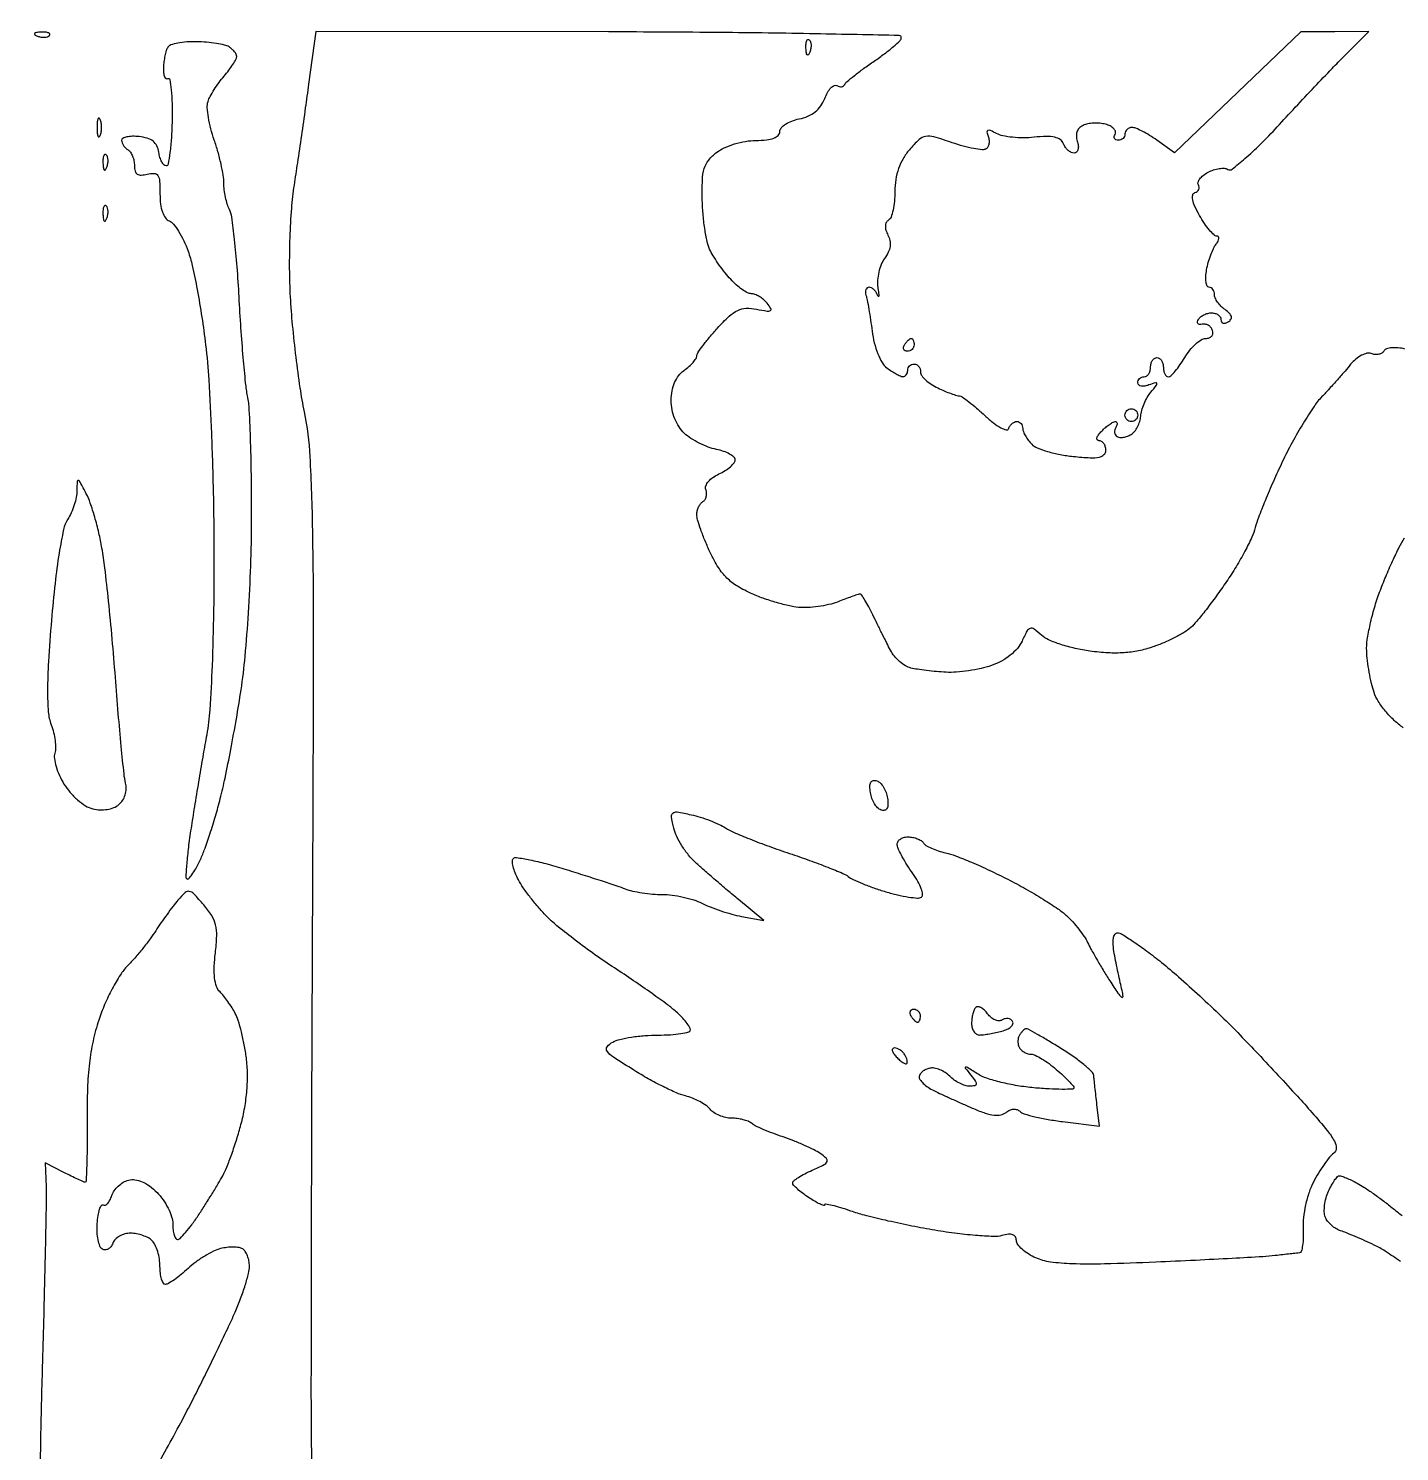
# Model space of a CAD drawing. Extents: x 0 to 102, y 0 to 135.
# Drawn here: x 26.6 to 44.75, y 116.57 to 135.4 of the extents above; entities that cross this region are included whole.
import ezdxf

# ---------------------------------------------------------------- set-up
doc = ezdxf.new("R2010")
doc.units = 0
doc.header["$MEASUREMENT"] = 0

msp = doc.modelspace()

# ---------------------------------------------------------------- linework, layer by layer
for points in [[(30.835569, 68.0607, 0.000004), (30.856286, 64.932268, 0.000002), (30.883525, 60.825814, 0.000002), (30.912326, 56.488502, 0.000002), (30.938318, 52.5789, -0.000116)], [(44.819201, 131.158842, 0.036829), (44.729529, 131.174446, 0.047231), (44.64581, 131.174803, 0.055072), (44.579284, 131.161306, 0.178621), (44.544375, 131.134005, -0.121785), (44.516215, 131.106433, -0.081504), (44.473975, 131.090059, -0.073731), (44.424437, 131.087084, -0.069911), (44.375201, 131.098447, 0.14977), (44.31851, 131.102369, 0.063143), (44.246151, 131.075597, 0.054632), (44.170402, 131.024918, 0.046758), (44.10296, 130.956546, -0.007284), (44.028171, 130.867693, -0.003301), (43.927789, 130.753436, -0.003267), (43.820293, 130.634274, -0.00447), (43.72185, 130.528487, 0.041008), (43.614486, 130.394745, 0.012398), (43.473923, 130.175283, 0.01233), (43.327927, 129.920416, 0.013119), (43.197804, 129.663813, 0.006461), (43.079922, 129.406881, 0.006778), (42.97064, 129.15103, 0.006531), (42.882237, 128.927792, 0.029812), (42.840417, 128.794669, -0.048025), (42.7961, 128.669689, -0.013375), (42.70313, 128.483673, -0.013369), (42.586068, 128.277773, -0.013666), (42.458986, 128.079957, -0.007653), (42.325229, 127.890069, -0.008096), (42.188159, 127.707941, -0.007793), (42.065186, 127.554917, -0.036163), (41.986723, 127.473157, -0.048052), (41.904481, 127.412225, -0.017036), (41.776348, 127.340965, -0.016727), (41.629436, 127.271797, -0.018902), (41.484031, 127.215605, -0.032421), (41.294721, 127.163995, -0.033816), (41.102976, 127.138199, -0.030707), (40.893884, 127.13721, -0.019556), (40.651622, 127.160483, -0.022347), (40.455557, 127.196073, -0.022798), (40.264777, 127.248841, -0.023298), (40.103933, 127.309754, -0.081922), (40.011187, 127.369474, 0.022765), (39.91162, 127.451658, 0.236737), (39.860933, 127.460861, 0.200891), (39.81815, 127.426135, 0.01624), (39.752481, 127.293593, -0.070028), (39.690808, 127.196812, -0.047052), (39.59649, 127.105431, -0.044014), (39.478907, 127.027116, -0.042077), (39.347685, 126.969224, -0.028048), (39.209444, 126.930173, -0.017992), (39.045451, 126.899781, -0.018081), (38.882204, 126.881568, -0.032021), (38.7468, 126.880088, -0.009246), (38.621032, 126.889106, -0.00774), (38.487977, 126.903203, -0.007826), (38.366725, 126.91988, -0.021155), (38.2815, 126.936681, -0.076907), (38.20934, 126.966382, -0.042828), (38.132317, 127.02249, -0.041486), (38.062394, 127.094212, -0.052366), (38.011241, 127.17142, -0.003102), (37.963164, 127.265069, -0.001379), (37.90088, 127.389114, -0.001365), (37.835661, 127.520803, -0.001844), (37.777456, 127.64025, 0.009835), (37.724009, 127.745623, 0.015107), (37.673243, 127.834433, 0.009497), (37.628185, 127.904965, 0.250902), (37.609072, 127.9152, 0.080002), (37.585501, 127.911404, 0.004333), (37.51393, 127.88705, 0.006666), (37.429084, 127.85608, 0.004809), (37.335257, 127.81937, -0.034998), (37.224571, 127.783597, -0.020453), (37.087943, 127.755656, -0.020387), (36.948221, 127.7388, -0.032356), (36.827769, 127.737042, -0.039135), (36.698124, 127.75377, -0.016357), (36.526837, 127.795552, -0.016066), (36.345571, 127.85244, -0.020063), (36.181532, 127.917267, -0.031302), (35.98583, 128.018916, -0.05901), (35.845376, 128.127816, -0.058443), (35.733392, 128.267252, -0.030129), (35.626013, 128.463973, -0.011344), (35.557631, 128.618458, -0.013178), (35.499868, 128.768417, -0.012233), (35.457653, 128.897157, -0.07323), (35.4474, 128.966785, -0.058989), (35.453401, 129.017478, -0.050577), (35.471166, 129.068221, -0.053058), (35.497324, 129.111484, -0.092102), (35.528305, 129.139616, 0.112931), (35.556037, 129.166968, 0.081899), (35.573144, 129.206985, 0.076117), (35.577257, 129.253285, 0.075911), (35.567336, 129.29874, -0.184368), (35.567249, 129.348001, -0.083453), (35.600351, 129.404575, -0.065379), (35.660576, 129.460043, -0.046586), (35.740231, 129.505717, 0.031784), (35.822443, 129.549681, 0.040056), (35.891912, 129.600833, 0.044649), (35.940673, 129.651443, 0.17103), (35.955, 129.692101, 0.214854), (35.938125, 129.729559, 0.054054), (35.882167, 129.769191, 0.045406), (35.802, 129.804751, 0.032349), (35.707059, 129.830218, -0.04077), (35.59935, 129.861061, -0.026379), (35.480527, 129.913148, -0.026499), (35.369059, 129.976803, -0.044574), (35.284059, 130.042899, -0.061028), (35.211883, 130.128787, -0.049069), (35.15624, 130.235954, -0.047382), (35.120918, 130.356006, -0.0479), (35.109, 130.480119, -0.043673), (35.119948, 130.605218, -0.057347), (35.152613, 130.715022, -0.06303), (35.205979, 130.806183, -0.072819), (35.2782, 130.8762, 0.024503), (35.342975, 130.927891, 0.030276), (35.397697, 130.982356, 0.03132), (35.436841, 131.032317, 0.151641), (35.4474, 131.066331, -0.149642), (35.459798, 131.106829, -0.011002), (35.527723, 131.202751, -0.014547), (35.616098, 131.31493, -0.010488), (35.720842, 131.435001, -0.019849), (35.875642, 131.592111, -0.075367), (35.988854, 131.670007, -0.104088), (36.099865, 131.697737, -0.058755), (36.238757, 131.686599, 0.008968), (36.378081, 131.661324, 0.169604), (36.421125, 131.668911, 0.430492), (36.427936, 131.695895, 0.031753), (36.377957, 131.764552, 0.042565), (36.330153, 131.813087, 0.039593), (36.273705, 131.854138, 0.042059), (36.21742, 131.882415, 0.095662), (36.170888, 131.8914, -0.120517), (36.120304, 131.903772, -0.031365), (36.048067, 131.947315, -0.030019), (35.969569, 132.008893, -0.026712), (35.895719, 132.08175, -0.017388), (35.822358, 132.168145, -0.012024), (35.745232, 132.270623, -0.01214), (35.67579, 132.372816, -0.024234), (35.626887, 132.457421, -0.062419), (35.589281, 132.560133, -0.017011), (35.556203, 132.730041, -0.01693), (35.531583, 132.926932, -0.016875), (35.520307, 133.125251, -0.014008), (35.521649, 133.395587, -0.064471), (35.546824, 133.549877, -0.098181), (35.604766, 133.659498, -0.058395), (35.710942, 133.7629, -0.058917), (35.811244, 133.822725, -0.031593), (35.946512, 133.87317, -0.030909), (36.093352, 133.907859, -0.041088), (36.22995, 133.919919, 0.024105), (36.370258, 133.927521, 0.063668), (36.468026, 133.950361, 0.106591), (36.52612, 133.987519, 0.199946), (36.5472, 134.038125, -0.183726), (36.565558, 134.086398, -0.06598), (36.622164, 134.135272, -0.054438), (36.704726, 134.177387, -0.041405), (36.802396, 134.205489, 0.050968), (36.919287, 134.241551, 0.068008), (37.01463, 134.298301, 0.071105), (37.088158, 134.376265, 0.06279), (37.140638, 134.474955, -0.036723), (37.178083, 134.555173, -0.061394), (37.222064, 134.615143, -0.089263), (37.265304, 134.647158, -0.258766), (37.301216, 134.645464, 0.076084), (37.332975, 134.631973, 0.100413), (37.364309, 134.630415, 0.117243), (37.390258, 134.640897, 0.13481), (37.407124, 134.661523, -0.113204), (37.434037, 134.697451, -0.007795), (37.532782, 134.778427, -0.010794), (37.655259, 134.871472, -0.007889), (37.79505, 134.969656, 0.011979), (37.932805, 135.068102, 0.017425), (38.048982, 135.161914, 0.01306), (38.138671, 135.24385, 0.203861), (38.1546, 135.281295, 0.408191), (38.127465, 135.308996, 0.000298), (37.016281, 135.331233, 0.002721), (35.765389, 135.348709, 0.001632), (34.279472, 135.356531), (30.404345, 135.364283), (30.308749, 134.664192, -0.001263), (30.265045, 134.350045, -0.000796), (30.212493, 133.983368, -0.000799), (30.159661, 133.622924, -0.001467), (30.115308, 133.3296, 0.019664), (30.08023, 133.022364, 0.010018), (30.059128, 132.634289, 0.009823), (30.053136, 132.225072, 0.012643), (30.064527, 131.8491, 0.009682), (30.092551, 131.475829, 0.006606), (30.138208, 131.052802, 0.00666), (30.193082, 130.64589, 0.01333), (30.249266, 130.3263, -0.036924), (30.324664, 129.735193, -0.009134), (30.358671, 128.757996, -0.004692), (30.370327, 127.124643, -0.000647), (30.35829, 123.7275, 0.000317), (30.348407, 121.376153, 0.000405), (30.342432, 119.209596, 0.000313), (30.340034, 117.392913, 0.003435), (30.344539, 116.6634, -0.000896), (30.352735, 115.934963, -0.000083), (30.369515, 114.12963, -0.000107)], [(44.800106, 126.146042, -0.039517), (44.678921, 126.243339, -0.030458), (44.562769, 126.366922, -0.031238), (44.467998, 126.496613, -0.061903), (44.413251, 126.611424, -0.023236), (44.379107, 126.732512, -0.013242), (44.348606, 126.881523, -0.013204), (44.325797, 127.033464, -0.021259), (44.315325, 127.163945, -0.046733), (44.323432, 127.309032, -0.016831), (44.361068, 127.512524, -0.016524), (44.417533, 127.734047, -0.018851), (44.486417, 127.941685, -0.009609), (44.566904, 128.144824, -0.00855), (44.6582, 128.35285, -0.008613), (44.746739, 128.537133, -0.02603), (44.815581, 128.658164, -0.009476)], [(28.247416, 116.278055, 0.003406), (28.429469, 116.602776, 0.003372), (28.616383, 116.947028, 0.004664), (28.779092, 117.258537, 0.003019), (28.933021, 117.564607, 0.002506), (29.093218, 117.892107, 0.002529), (29.236981, 118.193666, 0.006829), (29.33505, 118.409695, 0.013196), (29.407916, 118.588947, 0.014118), (29.469485, 118.767835, 0.013784), (29.513682, 118.924075, 0.062107), (29.5254, 119.018052, 0.046927), (29.518777, 119.088466, 0.046338), (29.499136, 119.156721, 0.050279), (29.470284, 119.213063, 0.111328), (29.435992, 119.246672, 0.100516), (29.387726, 119.264466, 0.034568), (29.313187, 119.270723, 0.032706), (29.227801, 119.266386, 0.032453), (29.143484, 119.250954, 0.05221), (29.049553, 119.216642, 0.022932), (28.933233, 119.153034, 0.022396), (28.814911, 119.07363, 0.0279), (28.712939, 118.98919, -0.014636), (28.620558, 118.908469, -0.018976), (28.531083, 118.84032, -0.016928), (28.45368, 118.789705, -0.137167), (28.413246, 118.7784, -0.268254), (28.385428, 118.794482, -0.056668), (28.362222, 118.847984, -0.045163), (28.346247, 118.924522, -0.028884), (28.341, 119.01528, 0.038105), (28.33351, 119.113418, 0.034792), (28.311178, 119.212398, 0.036597), (28.278479, 119.298069, 0.087124), (28.23948, 119.35368, 0.072804), (28.187206, 119.392604, 0.038708), (28.113282, 119.425378, 0.037525), (28.030914, 119.447725, 0.047513), (27.952431, 119.4552, 0.06576), (27.87771, 119.44533, 0.061991), (27.806493, 119.416348, 0.066473), (27.749342, 119.373524, 0.107557), (27.716149, 119.322938, -0.071373), (27.690202, 119.276432, -0.101391), (27.654625, 119.245398, -0.123902), (27.615251, 119.234559, -0.144922), (27.577976, 119.244704, -0.165668), (27.545482, 119.284166, -0.040365), (27.52186, 119.366365, -0.037011), (27.508795, 119.470212, -0.029611), (27.509702, 119.583, -0.021276), (27.521428, 119.68938, -0.041152), (27.541313, 119.772583, -0.062911), (27.565439, 119.823497, -0.409947), (27.590432, 119.829205, 0.247803), (27.617896, 119.827342, 0.103264), (27.648965, 119.849704, 0.06857), (27.679127, 119.893396, 0.04001), (27.703211, 119.952437, -0.075943), (27.735326, 120.017432, -0.052655), (27.789194, 120.079382, -0.052297), (27.855346, 120.129187, -0.071389), (27.924032, 120.15809, -0.097312), (28.01019, 120.163418, -0.069362), (28.103596, 120.137492, -0.057638), (28.201754, 120.080715, -0.036478), (28.30193, 119.994179, -0.043725), (28.381635, 119.899166, -0.036609), (28.449021, 119.78609, -0.03811), (28.495339, 119.672783, -0.078127), (28.5102, 119.578255, 0.028951), (28.514806, 119.498767, 0.045579), (28.528838, 119.431906, 0.057673), (28.549226, 119.385404, 0.271088), (28.57365, 119.371647, 0.199031), (28.608334, 119.386699, 0.014496), (28.679999, 119.465271, 0.018482), (28.761718, 119.567682, 0.012855), (28.846587, 119.688897, 0.004517), (28.93529, 119.825449, 0.003596), (29.02861, 119.974344, 0.003635), (29.113081, 120.113553, 0.009126), (29.172065, 120.2166, 0.030347), (29.225061, 120.328894, 0.009557), (29.290696, 120.502654, 0.009507), (29.356674, 120.699746, 0.010404), (29.413035, 120.8934, 0.022883), (29.462301, 121.11723, 0.022495), (29.491247, 121.345906, 0.023169), (29.498962, 121.568791, 0.028993), (29.484553, 121.775183, 0.014796), (29.457245, 121.947395, 0.014117), (29.419445, 122.120429, 0.014211), (29.377425, 122.271241, 0.047847), (29.337984, 122.365638, 0.018878), (29.294358, 122.44024, 0.013385), (29.24011, 122.520622, 0.013538), (29.184091, 122.594693, 0.02771), (29.135542, 122.648943, -0.11374), (29.089907, 122.721912, -0.053455), (29.064881, 122.830965, -0.040079), (29.059255, 122.976449, -0.019108), (29.07417, 123.163251, 0.020118), (29.091789, 123.389676, 0.068153), (29.07722, 123.536848, 0.081849), (29.025463, 123.659918, 0.037871), (28.921917, 123.799825, 0.010596), (28.789051, 123.947091, 0.158999), (28.72917, 123.97982, 0.240537), (28.673411, 123.963347, 0.026707), (28.579259, 123.863897, 0.012894), (28.513842, 123.782811, 0.006184), (28.433901, 123.675598, 0.006126), (28.353179, 123.561583, 0.008703), (28.284449, 123.458133, -0.017471), (28.210307, 123.350674, -0.009493), (28.112205, 123.223714, -0.009448), (28.007396, 123.098204, -0.014759), (27.912049, 122.994651, 0.051268), (27.81627, 122.874063, 0.020125), (27.709077, 122.6905, 0.019669), (27.608213, 122.481144, 0.023188), (27.530059, 122.275551, 0.026151), (27.45494, 121.998319, 0.023992), (27.406576, 121.706684, 0.020398), (27.381152, 121.370918, 0.011064), (27.375911, 120.95685, -0.003768), (27.376523, 120.640564, -0.006281), (27.371686, 120.3743, -0.001581), (27.363908, 120.144863, -0.403404), (27.35056, 120.132, -0.103056), (27.328459, 120.136604, -0.00428), (27.254362, 120.169634, -0.007262), (27.166976, 120.211032, -0.005078), (27.069647, 120.260117), (26.821897, 120.388233), (26.8324, 120.069767, -0.012618), (26.834042, 119.857544, -0.00082), (26.822256, 119.241929, -0.001194), (26.805251, 118.508181, -0.00089), (26.783118, 117.698804, 0.002651), (26.758891, 116.681863, 0.009417), (26.759097, 116.029829, 0.012716)], [(44.760802, 119.079412, 0.01159), (44.560191, 119.217624, 0.034711), (44.415, 119.298973, 0.005404), (44.290637, 119.356084, 0.005001), (44.161826, 119.412022, 0.004995), (44.046165, 119.459524, 0.016644), (43.968931, 119.487404, -0.061257), (43.907741, 119.515875, -0.044758), (43.847887, 119.561124, -0.045403), (43.798156, 119.61523, -0.071655), (43.76746, 119.670176, -0.085215), (43.754313, 119.736257, -0.037601), (43.758671, 119.825508, -0.035805), (43.777729, 119.921721, -0.040122), (43.809865, 120.010495, -0.018641), (43.849455, 120.089446, -0.026604), (43.890779, 120.156057, -0.025147), (43.928918, 120.205324, -0.218835), (43.953448, 120.2166, -0.087822), (43.982669, 120.211428, -0.011003), (44.042813, 120.187934, -0.012671), (44.113518, 120.156381, -0.010198), (44.187912, 120.119015, -0.023988), (44.278855, 120.06526, -0.008311), (44.404847, 119.979356, -0.008234), (44.540728, 119.879968, -0.009481), (44.666926, 119.780615, 0.012095), (44.78534, 119.688388, 0.015973)]]:
    msp.add_lwpolyline(points, format="xyb")
for points in [[(26.76885, 135.353321, 0.018894), (26.705711, 135.348326, 0.168741), (26.681028, 135.33637, 0.470617), (26.682487, 135.320952, 0.054073), (26.717737, 135.302209, 0.051402), (26.764003, 135.289008, 0.05415), (26.811172, 135.285842, 0.060344), (26.852229, 135.292539, 0.126455), (26.879887, 135.308888, 0.296942), (26.883797, 135.327403, 0.208169), (26.868354, 135.343024, 0.077125), (26.827747, 135.352391, 0.028489)], [(36.936712, 135.252487, -0.126455), (36.953061, 135.224829, -0.060344), (36.959758, 135.183772, -0.05415), (36.956592, 135.136603, -0.051402), (36.943391, 135.090338, -0.054073), (36.924648, 135.055087, -0.470617), (36.90923, 135.053628, -0.168741), (36.897274, 135.078311, -0.018894), (36.892279, 135.14145, -0.028489), (36.893209, 135.200347, -0.077125), (36.902576, 135.240954, -0.208169), (36.918197, 135.256397, -0.296942)], [(43.893153, 135.359656), (43.4421, 135.359312), (42.607417, 134.557197), (41.772733, 133.755082), (41.536857, 133.923041, 0.016948), (41.439753, 133.98734, 0.019611), (41.343041, 134.041662, 0.01904), (41.258418, 134.080932, 0.099428), (41.20829, 134.091, 0.090094), (41.172903, 134.084571, 0.095386), (41.142828, 134.066149, 0.099739), (41.122705, 134.038676, 0.108766), (41.1156, 134.0064, -0.105053), (41.108742, 133.97412, -0.099167), (41.089282, 133.946651, -0.09642), (41.060207, 133.92824, -0.093332), (41.026007, 133.9218, -0.098514), (40.995584, 133.927853, -0.175782), (40.976985, 133.944862, -0.169704), (40.973244, 133.970343, -0.091039), (40.984936, 134.000309, 0.194752), (40.990711, 134.034179, 0.123348), (40.972641, 134.070534, 0.086636), (40.932068, 134.104106, 0.052816), (40.874947, 134.129127, 0.04758), (40.803918, 134.144433, 0.032575), (40.72148, 134.148726, 0.032891), (40.640735, 134.142346, 0.055505), (40.575097, 134.1252, 0.082803), (40.517708, 134.091448, 0.11845), (40.482672, 134.044207, 0.111131), (40.471625, 133.983832, 0.066836), (40.48428, 133.911781, -0.049867), (40.497366, 133.849678, -0.092398), (40.493454, 133.798473, -0.138961), (40.473714, 133.765291, -0.191794), (40.441846, 133.7526, -0.114629), (40.402801, 133.761671, -0.065768), (40.362376, 133.788613, -0.060297), (40.326761, 133.828319, -0.061145), (40.301845, 133.875197, 0.149712), (40.259672, 133.929131, 0.097639), (40.186825, 133.961252, 0.060484), (40.075626, 133.972388, 0.020688), (39.913618, 133.962269, -0.025846), (39.771469, 133.954861, -0.024388), (39.626507, 133.96188, -0.025168), (39.498882, 133.980839, -0.073532), (39.415322, 134.01083, 0.016152), (39.334789, 134.050639, 0.187735), (39.300335, 134.052559, 0.378556), (39.288022, 134.031617, 0.043568), (39.304371, 133.974615, -0.063755), (39.316424, 133.925166, -0.070756), (39.314972, 133.876055, -0.080384), (39.300774, 133.83477, -0.132151), (39.275635, 133.808024, -0.166071), (39.226428, 133.796791, -0.019284), (39.112925, 133.813164, -0.021497), (38.975546, 133.84458, -0.015998), (38.826907, 133.890527, 0.012), (38.584956, 133.967442, 0.11256), (38.476632, 133.973908, 0.149062), (38.389579, 133.930723, 0.026002), (38.26154, 133.796643, 0.046687), (38.177746, 133.678537, 0.047387), (38.117803, 133.547507, 0.045677), (38.082001, 133.403117, 0.03796), (38.07, 133.245275, -0.023949), (38.063785, 133.115585, -0.030818), (38.045082, 132.997738, -0.031826), (38.018056, 132.904679, -0.169329), (37.985171, 132.864159, 0.133817), (37.955386, 132.832261, 0.111955), (37.943346, 132.787386, 0.085525), (37.950751, 132.731391, 0.047355), (37.977472, 132.667613, -0.075517), (38.003649, 132.593764, -0.083265), (38.00545, 132.517997, -0.074806), (37.981847, 132.4394, -0.047614), (37.932963, 132.357144, 0.060999), (37.888678, 132.277885, 0.038718), (37.856346, 132.177046, 0.0385), (37.839744, 132.071438, 0.056627), (37.842951, 131.977646, -0.007531), (37.853124, 131.901167, -0.038075), (37.854891, 131.858176, -0.644382), (37.848588, 131.855578, -0.124113), (37.839185, 131.87025, 0.060025), (37.820007, 131.910686, 0.06194), (37.791941, 131.944936, 0.068649), (37.759649, 131.96816, 0.122206), (37.728052, 131.976, 0.159282), (37.702046, 131.9675, 0.142817), (37.684705, 131.944936, 0.107188), (37.679251, 131.910703, 0.065115), (37.686847, 131.87025, -0.031499), (37.702953, 131.807875, -0.00532), (37.724892, 131.686673, -0.005798), (37.747535, 131.543482, -0.005126), (37.767863, 131.393806, 0.031025), (37.79676, 131.240884, 0.03381), (37.843808, 131.097175, 0.036551), (37.901676, 130.979506, 0.098184), (37.963321, 130.910046, 0.017627), (38.025012, 130.866566, 0.019943), (38.087176, 130.829404, 0.019596), (38.142052, 130.802233, 0.094827), (38.17575, 130.794291, 0.134252), (38.199937, 130.799814, 0.105458), (38.220562, 130.817242, 0.091304), (38.234429, 130.844076, 0.073853), (38.2392, 130.8762, -0.099038), (38.245659, 130.908487, -0.097945), (38.264051, 130.935949, -0.097945), (38.291513, 130.954341, -0.099038), (38.3238, 130.9608, -0.123939), (38.356117, 130.952664, -0.100087), (38.383743, 130.929736, -0.090055), (38.402426, 130.895447, -0.078421), (38.40906, 130.85505, 0.157722), (38.424897, 130.807117, 0.047974), (38.476415, 130.7493, 0.042725), (38.55023, 130.691813, 0.03539), (38.637426, 130.64355, 0.009056), (38.728921, 130.603057, 0.011237), (38.815512, 130.568864, 0.009651), (38.888963, 130.543352, 0.078914), (38.923919, 130.5378, -0.155871), (38.959223, 130.52652, -0.009813), (39.047981, 130.460693, -0.013698), (39.151781, 130.375865, -0.009703), (39.263706, 130.275307, 0.022031), (39.373735, 130.181248, 0.041639), (39.471296, 130.117327, 0.061587), (39.544046, 130.088794, 0.393567), (39.575802, 130.106107, -0.069426), (39.593489, 130.141771, -0.065664), (39.620545, 130.171995, -0.070212), (39.652479, 130.192433, -0.107694), (39.68445, 130.1994, -0.116135), (39.714031, 130.192435, -0.100491), (39.73922, 130.172774, -0.093175), (39.756128, 130.143373, -0.084219), (39.762, 130.108757, 0.094359), (39.7702, 130.065693, 0.034988), (39.796945, 130.009796, 0.033154), (39.835437, 129.951364, 0.034167), (39.880961, 129.899154, 0.100264), (39.954462, 129.850414, 0.024861), (40.091565, 129.802537, 0.024423), (40.257162, 129.762465, 0.022345), (40.430861, 129.737296, 0.011157), (40.654594, 129.720057, 0.061126), (40.775307, 129.728218, 0.150436), (40.837521, 129.761262, 0.198529), (40.8618, 129.82, 0.070473), (40.855001, 129.868001, 0.086137), (40.835174, 129.908705, 0.100202), (40.805723, 129.935918, 0.137404), (40.771157, 129.9456, -0.244067), (40.748754, 129.957229, -0.226652), (40.744417, 129.982877, -0.093008), (40.764826, 130.02368, -0.034046), (40.807414, 130.0725, -0.019338), (40.85991, 130.121085, -0.023654), (40.912705, 130.162123, -0.023121), (40.959398, 130.191869, -0.130989), (40.98765, 130.1994, -0.200268), (41.003684, 130.192709, -0.182239), (41.011021, 130.176266, -0.105252), (41.007164, 130.150853, -0.04835), (40.992313, 130.120646, 0.086165), (40.978948, 130.087346, 0.093956), (40.978168, 130.052522, 0.100287), (40.989975, 130.021611, 0.113597), (41.012509, 129.999328, 0.121706), (41.047229, 129.988154, 0.055969), (41.095011, 129.990195, 0.050715), (41.147452, 130.003913, 0.049133), (41.196655, 130.028009, 0.084319), (41.241723, 130.067681, 0.0484), (41.281746, 130.128238, 0.046602), (41.311131, 130.19889, 0.056931), (41.324449, 130.269169, -0.051773), (41.33803, 130.345099, -0.02944), (41.369118, 130.433175, -0.029108), (41.411307, 130.51911, -0.042218), (41.458934, 130.588882, 0.006028), (41.531429, 130.680145, 0.236531), (41.536283, 130.704759, 0.427175), (41.519848, 130.7136, 0.011175), (41.43285, 130.683195, -0.04751), (41.376124, 130.667884, -0.086598), (41.32829, 130.66808, -0.135513), (41.296903, 130.683097, -0.21711), (41.2848, 130.709655, -0.102345), (41.291268, 130.740925, -0.098664), (41.309651, 130.767529, -0.097132), (41.337109, 130.785354, -0.095827), (41.3694, 130.7916, 0.148195), (41.401663, 130.801377, 0.098894), (41.429149, 130.828877, 0.082425), (41.447681, 130.869986, 0.064853), (41.454, 130.9185, -0.064853), (41.460319, 130.967014, -0.082425), (41.478851, 131.008123, -0.098894), (41.506337, 131.035623, -0.148195), (41.5386, 131.0454, -0.148195), (41.570863, 131.035623, -0.098894), (41.598349, 131.008123, -0.082425), (41.616881, 130.967014, -0.064853), (41.6232, 130.9185, 0.05032), (41.628099, 130.869941, 0.070293), (41.642693, 130.828877, 0.090423), (41.664227, 130.801255, 0.184104), (41.68956, 130.7916, 0.195403), (41.723651, 130.805452, 0.023293), (41.780466, 130.866154, 0.025002), (41.84358, 130.94819, 0.018053), (41.905843, 131.0454, -0.034805), (41.972741, 131.142528, -0.040045), (42.049669, 131.224646, -0.044041), (42.124992, 131.281901, -0.141412), (42.184933, 131.2992, 0.085866), (42.231311, 131.307224, 0.130971), (42.264767, 131.330264, 0.147077), (42.279941, 131.364686, 0.119206), (42.275325, 131.40495, 0.088053), (42.252841, 131.44358, 0.084265), (42.218135, 131.472807, 0.086965), (42.17677, 131.488297, 0.102864), (42.135087, 131.487454, -0.076776), (42.100197, 131.484938, -0.21394), (42.079168, 131.496503, -0.221937), (42.074277, 131.519486, -0.081795), (42.087205, 131.550904, -0.086478), (42.116672, 131.584091, -0.053378), (42.160856, 131.612133, -0.051577), (42.212087, 131.631171, -0.063267), (42.262693, 131.6376, -0.07183), (42.309279, 131.630873, -0.086957), (42.34879, 131.611282, -0.100396), (42.375204, 131.582173, -0.135004), (42.3846, 131.548007, 0.132266), (42.392457, 131.518827, 0.190197), (42.413216, 131.502418, 0.143563), (42.444731, 131.502172, 0.069159), (42.482016, 131.518621, 0.104618), (42.517159, 131.552159, 0.217097), (42.523536, 131.588717, 0.136192), (42.499301, 131.630502, 0.035799), (42.439716, 131.68099, -0.040782), (42.386259, 131.727208, -0.040843), (42.341042, 131.781467, -0.044041), (42.309819, 131.835361, -0.109701), (42.3, 131.879577, 0.073961), (42.29452, 131.91642, 0.088187), (42.278595, 131.947676, 0.100616), (42.25492, 131.96857, 0.131382), (42.227132, 131.976, -0.300939), (42.202147, 131.992535, -0.067422), (42.187983, 132.044341, -0.04883), (42.185377, 132.119473, -0.028847), (42.196185, 132.20865, -0.02351), (42.218375, 132.305478, -0.02073), (42.250351, 132.404023, -0.02125), (42.28667, 132.490481, -0.057259), (42.321712, 132.54705, 0.042044), (42.348636, 132.587705, 0.102605), (42.359077, 132.621893, 0.204097), (42.352019, 132.643871, 0.215794), (42.331509, 132.653335, -0.193869), (42.294081, 132.66873, -0.024887), (42.233869, 132.733648, -0.026125), (42.16749, 132.821728, -0.018997), (42.102764, 132.925989, -0.021593), (42.041835, 133.044637, -0.056645), (42.011945, 133.13542, -0.101249), (42.011755, 133.197008, -0.268786), (42.039841, 133.22878, 0.088994), (42.071521, 133.246057, 0.11812), (42.091549, 133.271924, 0.128562), (42.096705, 133.302329, 0.116989), (42.086658, 133.332581, -0.220238), (42.082446, 133.367507, -0.086242), (42.10565, 133.411476, -0.06369), (42.151721, 133.457598, -0.041858), (42.214779, 133.498468, -0.041673), (42.287581, 133.529945, -0.044609), (42.362964, 133.548045, -0.049157), (42.429942, 133.551279, -0.126567), (42.475855, 133.536987, 0.31318), (42.533198, 133.540054, 0.012461), (42.704139, 133.679811, 0.018095), (42.906408, 133.866916, 0.011346), (43.129757, 134.099359, -0.002174), (43.370277, 134.359044, -0.001883), (43.624815, 134.629432, -0.001894), (43.857262, 134.872645, -0.005538), (44.020053, 135.037985), (44.344207, 135.36)], [(28.824593, 135.226785, 0.022842), (28.694385, 135.223324, 0.030013), (28.576554, 135.207649, 0.030605), (28.483591, 135.183569, 0.177483), (28.444393, 135.152772, 0.064448), (28.424706, 135.109251, 0.020938), (28.406916, 135.040788, 0.02048), (28.393321, 134.962255, 0.02168), (28.386518, 134.884351, 0.033468), (28.388123, 134.815074, 0.073883), (28.400545, 134.763773, 0.149213), (28.42104, 134.738497, 0.294828), (28.445833, 134.738005, -0.532053), (28.471832, 134.726259, -0.017391), (28.489927, 134.591775, -0.019401), (28.500992, 134.408125, -0.010483), (28.501086, 134.181576, -0.010665), (28.491475, 133.952238, -0.017563), (28.472424, 133.759114, -0.011722), (28.448251, 133.606316, -0.362327), (28.420779, 133.5834, -0.215268), (28.392757, 133.596051, -0.060054), (28.364805, 133.636672, -0.04907), (28.341065, 133.695311, -0.034673), (28.325734, 133.76475, 0.079322), (28.299356, 133.848159, 0.109486), (28.249967, 133.908896, 0.094541), (28.173507, 133.948845, 0.047168), (28.06605, 133.970479, 0.029829), (27.976895, 133.974472, 0.048685), (27.901741, 133.966007, 0.064995), (27.849766, 133.947664, 0.282612), (27.8334, 133.921021, 0.095278), (27.839572, 133.888927, 0.052769), (27.858251, 133.853516, 0.049953), (27.885639, 133.820377, 0.056743), (27.918, 133.7949, -0.10739), (27.950436, 133.763603, -0.051036), (27.977749, 133.712064, -0.047282), (27.99633, 133.649988, -0.049127), (28.0026, 133.586327, 0.065062), (28.011895, 133.515194, 0.183527), (28.04066, 133.475148, 0.162743), (28.091541, 133.461491, 0.048876), (28.1718, 133.474287, -0.071377), (28.261907, 133.484537, -0.247962), (28.311287, 133.456567, -0.127347), (28.335601, 133.382196, -0.015664), (28.341, 133.209912, 0.030537), (28.349055, 133.07814, 0.052591), (28.37379, 132.971148, 0.068232), (28.41266, 132.894349, 0.151034), (28.463752, 132.854185, -0.132663), (28.519225, 132.813723, -0.029794), (28.587526, 132.717491, -0.028892), (28.655395, 132.593231, -0.024478), (28.712736, 132.454991, -0.03162), (28.768303, 132.262495, -0.008139), (28.83309, 131.945388, -0.008252), (28.895255, 131.580509, -0.008309), (28.94519, 131.2146, -0.015164), (28.986487, 130.750162, -0.004542), (29.021485, 130.040511, -0.004549), (29.046295, 129.242821, -0.004915), (29.055755, 128.4651, -0.004506), (29.050515, 127.680428, -0.006065), (29.030751, 126.970206, -0.006087), (29.000229, 126.385173, -0.029222), (28.959381, 126.054, 0.002461), (28.913505, 125.796381, 0.001257), (28.858312, 125.472501, 0.001249), (28.803101, 125.138416, 0.001876), (28.756752, 124.846629, 0.00657), (28.720658, 124.591681, 0.010123), (28.696817, 124.370251, 0.004907), (28.682406, 124.183935, 0.216484), (28.695827, 124.148173, 0.418175), (28.719429, 124.148333, 0.034669), (28.763298, 124.200143, 0.030347), (28.814723, 124.279917, 0.016891), (28.867962, 124.382644, 0.02367), (28.927884, 124.525554, 0.008013), (29.001775, 124.738718, 0.007949), (29.076026, 124.977267, 0.009049), (29.139327, 125.208, 0.010864), (29.202518, 125.480417, 0.004301), (29.277977, 125.857305, 0.004255), (29.352521, 126.265821, 0.005321), (29.414429, 126.6462, 0.014951), (29.468461, 127.091302, 0.007136), (29.512596, 127.666141, 0.006895), (29.542859, 128.288777, 0.007754), (29.554409, 128.8881, 0.004057), (29.552059, 129.428087, 0.005014), (29.540744, 129.931059, 0.004155), (29.523511, 130.352878, 0.036707), (29.50074, 130.5378, -0.023624), (29.474793, 130.711047, -0.00397), (29.443469, 131.045136, -0.004338), (29.413156, 131.438714, -0.00384), (29.388292, 131.8491, 0.006028), (29.362348, 132.248344, 0.008185), (29.328695, 132.607941, 0.005772), (29.292268, 132.906958, 0.086498), (29.260802, 133.006788, -0.045009), (29.232473, 133.076111, -0.02239), (29.208679, 133.168058, -0.022024), (29.192391, 133.266239, -0.030101), (29.187, 133.355702, 0.041255), (29.178413, 133.459598, 0.014086), (29.149364, 133.608163, 0.013894), (29.107924, 133.771096, 0.015588), (29.058876, 133.925269, -0.021555), (29.01322, 134.074936, -0.023212), (28.981911, 134.224346, -0.023555), (28.967172, 134.354173, -0.093591), (28.976788, 134.433457, -0.046132), (29.005909, 134.502427, -0.017756), (29.058265, 134.592352, -0.017403), (29.122319, 134.686474, -0.020527), (29.189512, 134.770696, 0.015814), (29.253336, 134.849168, 0.019776), (29.307235, 134.926015, 0.018354), (29.346833, 134.992768, 0.125325), (29.3562, 135.029552, 0.117288), (29.349066, 135.059547, 0.048973), (29.326671, 135.094882, 0.044861), (29.294134, 135.129639, 0.043814), (29.255676, 135.158342, 0.0814), (29.19634, 135.182811, 0.017811), (29.087579, 135.204074, 0.018097), (28.958516, 135.219802, 0.016494)], [(27.551029, 134.19675, 0.174857), (27.535185, 134.214464, 0.447206), (27.520893, 134.209308, 0.078554), (27.510997, 134.166416, 0.017491), (27.508358, 134.091, 0.017491), (27.510997, 134.015584, 0.078554), (27.520893, 133.972692, 0.447206), (27.535185, 133.967536, 0.174857), (27.551029, 133.98525, 0.057986), (27.564255, 134.033473, 0.037979), (27.568631, 134.091, 0.037979), (27.564255, 134.148527, 0.057986)], [(27.630712, 133.729687, 0.296942), (27.612197, 133.733597, 0.208169), (27.596576, 133.718154, 0.077125), (27.587209, 133.677547, 0.028489), (27.586279, 133.61865, 0.018894), (27.591274, 133.555511, 0.168741), (27.60323, 133.530828, 0.470617), (27.618648, 133.532287, 0.054073), (27.637391, 133.567537, 0.051402), (27.650592, 133.613803, 0.05415), (27.653758, 133.660972, 0.060344), (27.647061, 133.702029, 0.126455)], [(27.630712, 133.052887, 0.296942), (27.612197, 133.056797, 0.208169), (27.596576, 133.041354, 0.077125), (27.587209, 133.000747, 0.028489), (27.586279, 132.94185, 0.018894), (27.591274, 132.878711, 0.168741), (27.60323, 132.854028, 0.470617), (27.618648, 132.855487, 0.054073), (27.637391, 132.890738, 0.051402), (27.650592, 132.937003, 0.05415), (27.653758, 132.984172, 0.060344), (27.647061, 133.025229, 0.126455)], [(38.286493, 131.2992, -0.210953), (38.300759, 131.292901, -0.081139), (38.312841, 131.274349, -0.061769), (38.321064, 131.246989, -0.042167), (38.3238, 131.2146, -0.105053), (38.316942, 131.18232, -0.099167), (38.297482, 131.154851, -0.09642), (38.268407, 131.13644, -0.093332), (38.234207, 131.13, -0.108972), (38.204179, 131.136623, -0.182303), (38.186291, 131.154851, -0.161196), (38.183659, 131.182274, -0.082592), (38.1969, 131.2146, -0.029505), (38.219657, 131.246983, -0.035638), (38.244786, 131.274349, -0.038439), (38.268665, 131.293655, -0.151918)], [(41.2002, 130.3686, -0.099038), (41.232487, 130.362141, -0.097945), (41.259949, 130.343749, -0.097945), (41.278341, 130.316287, -0.099038), (41.2848, 130.284, -0.099038), (41.278341, 130.251713, -0.097945), (41.259949, 130.224251, -0.097945), (41.232487, 130.205859, -0.099038), (41.2002, 130.1994, -0.099038), (41.167913, 130.205859, -0.097945), (41.140451, 130.224251, -0.097945), (41.122059, 130.251713, -0.099038), (41.1156, 130.284, -0.099038), (41.122059, 130.316287, -0.097945), (41.140451, 130.343749, -0.097945), (41.167913, 130.362141, -0.099038)], [(27.365594, 129.243815, 0.003468), (27.284807, 129.396112, 0.187368), (27.260345, 129.416955, 0.503607), (27.244259, 129.406002, 0.009312), (27.241721, 129.286973, -0.049205), (27.232842, 129.199385, -0.027347), (27.205842, 129.095396, -0.027025), (27.166651, 128.99214, -0.039067), (27.12031, 128.906273, 0.091689), (27.064413, 128.770331, 0.011742), (27.006499, 128.458727, 0.012321), (26.951695, 128.057167, 0.007131), (26.90463, 127.572153, 0.005358), (26.865253, 127.024354, 0.014566), (26.852841, 126.635542, 0.019309), (26.862833, 126.356789, 0.072345), (26.900774, 126.186229, -0.030975), (26.93237, 126.084588, -0.028549), (26.952209, 125.97702, -0.02972), (26.958668, 125.879108, -0.078607), (26.948176, 125.809892, 0.114532), (26.942525, 125.738745, 0.035259), (26.966092, 125.633007, 0.033208), (27.01011, 125.514694, 0.030963), (27.070298, 125.400337, 0.042892), (27.149559, 125.292109, 0.036117), (27.250512, 125.19209, 0.037618), (27.356793, 125.114053, 0.078219), (27.451174, 125.073923, 0.050045), (27.546916, 125.059855, 0.050806), (27.643047, 125.065209, 0.054176), (27.729806, 125.088791, 0.079939), (27.797637, 125.128825, 0.0802), (27.846163, 125.184375, 0.064175), (27.879315, 125.256703, 0.063151), (27.89343, 125.336312, 0.072221), (27.886113, 125.413222, -0.033682), (27.8654, 125.53267, -0.002003), (27.828662, 125.897497, -0.003007), (27.789235, 126.332735, -0.002213), (27.750586, 126.8154, 0.003464), (27.708875, 127.320438, 0.003492), (27.660269, 127.823525, 0.003406), (27.611875, 128.261247, 0.014072), (27.573385, 128.524715, 0.014366), (27.532006, 128.726831, 0.012658), (27.477515, 128.935029, 0.012821), (27.418797, 129.120284, 0.037067)], [(37.830231, 125.443446, -0.119985), (37.875534, 125.41522, -0.056322), (37.918249, 125.360438, -0.051152), (37.952182, 125.28974, -0.050032), (37.971369, 125.213101, -0.034225), (37.977916, 125.128129, -0.127063), (37.965031, 125.076435, -0.226151), (37.934146, 125.053968, -0.126282), (37.886769, 125.057154, -0.119985), (37.841466, 125.08538, -0.056322), (37.798751, 125.140162, -0.051152), (37.764818, 125.21086, -0.050032), (37.745631, 125.287499, -0.034225), (37.739084, 125.372471, -0.127063), (37.751969, 125.424165, -0.226151), (37.782854, 125.446632, -0.126282)], [(35.371217, 124.994651, -0.021161), (35.492954, 124.96246, -0.016247), (35.622944, 124.917451, -0.016519), (35.741952, 124.867296, -0.037055), (35.827665, 124.819806, 0.043308), (35.932626, 124.763351, 0.006993), (36.147181, 124.674421, 0.007677), (36.40354, 124.576874, 0.00668), (36.674906, 124.482443, -0.005865), (36.941236, 124.390251, -0.007681), (37.182236, 124.299444, -0.005851), (37.381249, 124.218243, -0.069295), (37.452719, 124.175646, 0.061703), (37.515506, 124.136927, 0.011411), (37.640504, 124.083115, 0.012087), (37.790519, 124.02673, 0.010756), (37.949006, 123.97529, 0.015115), (38.105651, 123.933265, 0.020257), (38.25001, 123.905297, 0.017852), (38.369203, 123.891509, 0.159594), (38.419768, 123.903726, 0.296875), (38.436637, 123.939553, 0.052499), (38.417948, 124.015256, 0.042079), (38.373589, 124.111713, 0.025913), (38.306435, 124.217187, -0.013855), (38.232673, 124.327098, -0.015424), (38.167834, 124.437126, -0.01488), (38.118486, 124.533815, -0.074242), (38.100889, 124.591948, -0.148967), (38.107131, 124.633243, -0.11771), (38.135684, 124.668542, -0.095753), (38.182973, 124.69229, -0.068727), (38.241693, 124.7004, -0.045417), (38.305223, 124.694617, -0.045643), (38.366555, 124.677461, -0.049681), (38.416984, 124.65227, -0.11416), (38.446677, 124.622309, 0.121111), (38.480938, 124.588674, 0.028258), (38.552976, 124.551296, 0.027524), (38.643124, 124.516633, 0.023967), (38.740772, 124.490224, -0.037544), (38.871941, 124.450902, -0.008856), (39.084183, 124.365139, -0.00907), (39.325294, 124.257503, -0.00882), (39.564619, 124.140224, -0.010151), (39.80053, 124.013302, -0.010112), (40.031404, 123.87675, -0.01), (40.228178, 123.749415, -0.038623), (40.341993, 123.658959, -0.022001), (40.424097, 123.575638, -0.017174), (40.505937, 123.478417, -0.017485), (40.575977, 123.382435, -0.03992), (40.620149, 123.3045, 0.017338), (40.664547, 123.217205, 0.005015), (40.739066, 123.085597, 0.005036), (40.826087, 122.938869, 0.005353), (40.914323, 122.7969, 0.005856), (41.021854, 122.632238, 0.079737), (41.07051, 122.579942, 0.646704), (41.089447, 122.589941, 0.045237), (41.077058, 122.67, -0.006056), (41.05332, 122.77055, -0.002904), (41.025169, 122.900138, -0.002879), (40.997349, 123.03574, -0.004108), (40.974338, 123.15645, -0.024147), (40.958921, 123.272683, -0.059129), (40.961894, 123.358765, -0.101968), (40.9817, 123.412047, -0.258454), (41.016639, 123.4314, -0.140707), (41.073634, 123.415037, -0.00834), (41.225742, 123.316283, -0.012035), (41.404423, 123.18964, -0.008551), (41.598758, 123.039514, -0.011943), (41.825548, 122.848979, -0.005822), (42.106171, 122.595677, -0.005772), (42.392138, 122.325259, -0.008309), (42.6384, 122.078887, -0.002968), (42.87829, 121.827813, -0.002099), (43.144816, 121.54314, -0.002118), (43.39723, 121.268941, -0.004474), (43.59017, 121.053723, -0.009289), (43.792103, 120.815602, -0.048956), (43.886879, 120.673109, -0.119203), (43.911014, 120.579299, -0.241158), (43.878121, 120.5127, 0.062866), (43.824185, 120.460989, 0.016814), (43.752361, 120.365972, 0.016767), (43.677384, 120.251561, 0.016597), (43.609973, 120.132, 0.039581), (43.551958, 119.995193, 0.02576), (43.506079, 119.82971, 0.025869), (43.477771, 119.661995, 0.042874), (43.473499, 119.51865, -0.019896), (43.475468, 119.396562, -0.031696), (43.466394, 119.292573, -0.033187), (43.449396, 119.215389, -0.305308), (43.424377, 119.194527, 0.001905), (43.384439, 119.190269, 0.000272), (43.302591, 119.181181, 0.000309), (43.205775, 119.170318, 0.000264), (43.1037, 119.158746, -0.013411), (42.941118, 119.144632, -0.001217), (42.534444, 119.121287, -0.001577), (42.049207, 119.096152, -0.001233), (41.522207, 119.071822, -0.004181), (40.843734, 119.047858, -0.015628), (40.417, 119.049697, -0.02434), (40.128061, 119.074092, -0.071073), (39.935957, 119.128255, -0.034956), (39.836998, 119.180608, -0.042962), (39.753351, 119.243193, -0.048479), (39.695057, 119.306311, -0.163638), (39.6774, 119.358819, 0.132144), (39.664644, 119.406242, 0.180183), (39.630768, 119.434128, 0.111691), (39.572475, 119.44055, 0.036603), (39.48705, 119.424483, -0.074633), (39.372256, 119.411794, -0.010849), (39.137051, 119.426063, -0.012078), (38.857782, 119.455902, -0.010084), (38.562864, 119.500706, -0.007213), (38.256622, 119.55813, -0.006624), (37.943304, 119.625906, -0.006633), (37.665441, 119.69377, -0.021596), (37.484214, 119.749037, 0.009815), (37.351959, 119.7928, 0.017191), (37.240689, 119.823061, 0.012138), (37.152954, 119.841477, 0.468771), (37.1394, 119.830197, -0.51479), (37.127851, 119.821953, -0.025852), (37.077272, 119.842303, -0.023843), (37.009064, 119.877979, -0.012615), (36.9279, 119.92828, -0.016692), (36.84689, 119.985312, -0.023097), (36.778528, 120.042078, -0.020814), (36.727611, 120.092529, -0.189309), (36.7164, 120.121078, -0.23117), (36.729639, 120.148184, -0.0211), (36.79252, 120.193064, -0.023899), (36.876253, 120.242114, -0.01635), (36.975531, 120.289999, 0.010311), (37.131363, 120.362856, 0.167905), (37.171398, 120.403316, 0.330115), (37.163386, 120.444913, 0.034907), (37.081281, 120.510367, 0.034548), (36.999615, 120.558676, 0.011403), (36.873551, 120.618379, 0.011295), (36.730307, 120.67842, 0.012576), (36.5895, 120.729687, -0.009749), (36.454049, 120.778137, -0.011231), (36.326896, 120.829733, -0.010377), (36.221406, 120.877945, -0.062053), (36.17073, 120.91067, 0.081024), (36.127102, 120.936565, 0.031202), (36.059854, 120.958222, 0.029892), (35.982565, 120.973039, 0.032422), (35.906139, 120.978, -0.056074), (35.828381, 120.986748, -0.043333), (35.747119, 121.012839, -0.044498), (35.674603, 121.051167, -0.075872), (35.623489, 121.0966, 0.067115), (35.569621, 121.146186, 0.029249), (35.486652, 121.19723, 0.028293), (35.390842, 121.241924, 0.033607), (35.29588, 121.272628, -0.042576), (35.178217, 121.313013, -0.011801), (35.001377, 121.396122, -0.011826), (34.804837, 121.500093, -0.012135), (34.615143, 121.612388, -0.005909), (34.342625, 121.78729, -0.086389), (34.259728, 121.865257, -0.34135), (34.26057, 121.924503, -0.102176), (34.334631, 121.986259, -0.065997), (34.428649, 122.021604, -0.019075), (34.581322, 122.05091, -0.018828), (34.757619, 122.071068, -0.019051), (34.934238, 122.0778, 0.015322), (35.09853, 122.082836, 0.025078), (35.23691, 122.098319, 0.022476), (35.341539, 122.12024, 0.342339), (35.3628, 122.147653, 0.145681), (35.351777, 122.184681, 0.023006), (35.306885, 122.246949, 0.023884), (35.245334, 122.31735, 0.018849), (35.17245, 122.38759, 0.023265), (35.061184, 122.478066, 0.004691), (34.854622, 122.627666, 0.004943), (34.610758, 122.797214, 0.004604), (34.357781, 122.966026, -0.009143), (34.099398, 123.141857, -0.008325), (33.839311, 123.332469, -0.008361), (33.612505, 123.510621, -0.026522), (33.469481, 123.640061, -0.017108), (33.359619, 123.758469, -0.013185), (33.247801, 123.894674, -0.013384), (33.149987, 124.027636, -0.030782), (33.085523, 124.133744, -0.026079), (33.043449, 124.22494, -0.036625), (33.016379, 124.310361, -0.040219), (33.005633, 124.379921, -0.217925), (33.018621, 124.414821, -0.242041), (33.062532, 124.428908, -0.009148), (33.237291, 124.396603, -0.014687), (33.448276, 124.347099, -0.009608), (33.688498, 124.27827, -0.002016), (33.938892, 124.200183, -0.002207), (34.181199, 124.122367, -0.002062), (34.387899, 124.054033, -0.011031), (34.499631, 124.013821, 0.037368), (34.594996, 123.985069, 0.016701), (34.723921, 123.960979, 0.016424), (34.8626, 123.94447, 0.021412), (34.990282, 123.939, -0.032587), (35.120419, 123.930509, -0.022138), (35.266665, 123.904716, -0.022358), (35.406228, 123.867058, -0.041037), (35.515051, 123.822289, 0.02517), (35.623761, 123.773483, 0.013177), (35.763373, 123.723262, 0.013074), (35.90957, 123.679188, 0.019523), (36.0396, 123.649069), (36.3357, 123.592559), (35.99902, 123.87153, -0.00292), (35.853197, 123.9938, -0.00216), (35.69328, 124.130681, -0.002183), (35.543338, 124.261296, -0.004905), (35.43099, 124.362, -0.037947), (35.338245, 124.460693, -0.028087), (35.25091, 124.582429, -0.028645), (35.181134, 124.707499, -0.055289), (35.142828, 124.815396, -0.017469), (35.112339, 124.96916, -0.273037), (35.131083, 125.017163, -0.212602), (35.186284, 125.031052, -0.01093)], [(39.296651, 122.35966, 0.043272), (39.25384, 122.408683, 0.069195), (39.20894, 122.441302, 0.098077), (39.169112, 122.453385, 0.224786), (39.140285, 122.443085, 0.098735), (39.119079, 122.411315, 0.033867), (39.101381, 122.358621, 0.032108), (39.089262, 122.296317, 0.031993), (39.0852, 122.2329, 0.066491), (39.093108, 122.173696, 0.084281), (39.116264, 122.1237, 0.100579), (39.150627, 122.090485, 0.145731), (39.19095, 122.078955, 0.030434), (39.244384, 122.082797, 0.010376), (39.321272, 122.094683, 0.010272), (39.40583, 122.111355, 0.011665), (39.486098, 122.130873, 0.042486), (39.555248, 122.155864, 0.074577), (39.605998, 122.189156, 0.114916), (39.63112, 122.22491, 0.238696), (39.628303, 122.257998, 0.119188), (39.603259, 122.282771, 0.100663), (39.568068, 122.295301, 0.092211), (39.528069, 122.2936, 0.081978), (39.48952, 122.277755, -0.151002), (39.446851, 122.266686, -0.089155), (39.395085, 122.278465, -0.07452), (39.342202, 122.310913, -0.060149)], [(38.318807, 122.4162, 0.108972), (38.288779, 122.409577, 0.182303), (38.270891, 122.391349, 0.161196), (38.268259, 122.363926, 0.082592), (38.2815, 122.3316, 0.029505), (38.304257, 122.299217, 0.035638), (38.329386, 122.271851, 0.038439), (38.353265, 122.252545, 0.151918), (38.371093, 122.247, 0.210953), (38.385359, 122.253299, 0.081139), (38.397441, 122.271851, 0.061769), (38.405664, 122.299211, 0.042167), (38.4084, 122.3316, 0.105053), (38.401542, 122.36388, 0.099167), (38.382082, 122.391349, 0.09642), (38.353007, 122.40976, 0.093332)], [(39.808022, 122.1624, 0.154826), (39.790708, 122.156907, 0.03738), (39.767212, 122.137549, 0.034838), (39.742363, 122.110184, 0.02852), (39.7197, 122.0778, 0.079461), (39.70359, 122.039156, 0.059169), (39.698132, 121.9932, 0.059169), (39.70359, 121.947244, 0.079461), (39.7197, 121.9086, 0.075003), (39.747154, 121.876223, 0.053119), (39.786224, 121.848821, 0.052984), (39.830326, 121.830194, 0.073315), (39.872743, 121.823897, -0.112812), (39.925995, 121.811669, -0.022597), (40.012244, 121.765047, -0.022829), (40.109689, 121.700309, -0.019565), (40.20615, 121.623704, -0.010489), (40.295282, 121.543732, -0.015093), (40.370459, 121.469, -0.010788), (40.428883, 121.404577, -0.180685), (40.4388, 121.378029, -0.406793), (40.422447, 121.361256, -0.007123), (40.28348, 121.359705, -0.01347), (40.112801, 121.364832, -0.008024), (39.91005, 121.379662, -0.019135), (39.692106, 121.407564, -0.018513), (39.474492, 121.452269, -0.018794), (39.286201, 121.505847, -0.062269), (39.1698, 121.560529, 0.002045), (39.030761, 121.647596, 0.174284), (39.006771, 121.652716, 0.5745), (39.00192, 121.641015, 0.005005), (39.074409, 121.54759, -0.013963), (39.136884, 121.464022, -0.181125), (39.146544, 121.427063, -0.33963), (39.126978, 121.406374, -0.039639), (39.059302, 121.401, -0.078775), (38.999471, 121.410485, -0.038021), (38.927539, 121.440091, -0.036488), (38.855611, 121.483149, -0.043289), (38.795008, 121.534077, 0.053501), (38.734375, 121.582959, 0.047788), (38.662472, 121.620036, 0.050661), (38.590638, 121.640642, 0.096149), (38.530697, 121.639827, 0.056636), (38.479898, 121.62308, 0.061241), (38.435592, 121.595676, 0.06912), (38.40408, 121.562289, 0.131093), (38.391222, 121.5279, 0.181009), (38.401733, 121.488551, 0.048154), (38.44505, 121.438702, 0.042363), (38.508914, 121.38764, 0.032812), (38.586041, 121.343049, 0.005633), (38.686279, 121.294958, 0.002275), (38.824082, 121.231506, 0.002251), (38.973039, 121.164545, 0.002855), (39.111248, 121.104105, 0.020284), (39.266473, 121.044617, 0.05252), (39.38329, 121.018436, 0.077544), (39.472353, 121.021934, 0.125324), (39.540491, 121.054293, -0.067909), (39.588853, 121.08442, -0.08742), (39.639544, 121.097207, -0.098289), (39.686902, 121.091341, -0.112167), (39.725943, 121.067802, 0.119878), (39.781896, 121.035215, 0.013676), (39.924107, 120.99717, 0.015894), (40.098589, 120.961389, 0.012314), (40.290511, 120.933196), (40.776723, 120.873964), (40.744118, 121.158632, -0.000569), (40.730942, 121.27484, -0.000607), (40.718313, 121.388611, -0.000576), (40.707682, 121.486496, -0.002828), (40.702057, 121.541793, 0.18018), (40.676878, 121.593618, 0.017463), (40.570748, 121.68804, 0.02041), (40.43153, 121.794171, 0.014735), (40.268329, 121.901343, 0.003538), (40.103122, 122.001391, 0.005385), (39.958102, 122.085715, 0.002166), (39.83308, 122.155905, 0.127494)], [(38.061672, 121.9086, 0.236389), (38.040333, 121.897914, 0.218285), (38.035137, 121.87383, 0.09576), (38.051613, 121.835746, 0.036357), (38.087815, 121.790233, 0.023968), (38.131764, 121.746906, 0.03842), (38.173557, 121.714902, 0.045304), (38.208147, 121.696622, 0.297152), (38.226521, 121.700004, 0.201491), (38.234023, 121.717103, 0.058346), (38.231061, 121.746382, 0.048561), (38.219554, 121.781764, 0.035542), (38.200379, 121.818371, 0.059523), (38.172896, 121.852885, 0.050715), (38.136631, 121.882095, 0.053114), (38.097513, 121.901995, 0.09137)]]:
    msp.add_lwpolyline(points, format="xyb", close=True)

doc.saveas('drawing.dxf')
